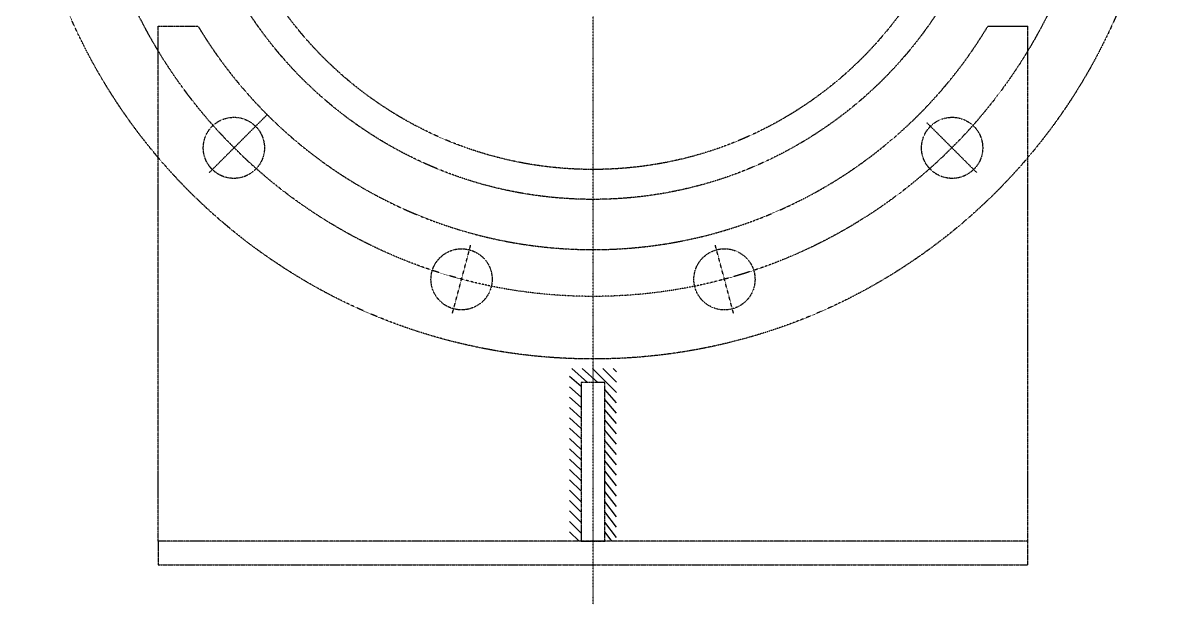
# Model space of a CAD drawing. Header units: inches. Extents: x -1856 to 1856, y -2339 to 1880.
# Drawn here: x -1636 to 1636, y -2339 to -672 of the extents above; entities that cross this region are included whole.
import ezdxf

# ---------------------------------------------------------------- set-up
doc = ezdxf.new("R2010")
doc.units = ezdxf.units.IN
doc.header["$MEASUREMENT"] = 0
doc.linetypes.add('CENTER', pattern=[0.0875, 0.05, -0.0125, 0.0125, -0.0125])
doc.linetypes.add('PHANTOM2', pattern=[1.25, 0.625, -0.125, 0.125, -0.125, 0.125, -0.125])

# ---------------------------------------------------------------- blocks, each defined once
blk = doc.blocks.new('QQQ')
at = {"linetype": 'PHANTOM2', "ltscale": 0.2}
h = blk.add_hatch(dxfattribs=at)
h.set_pattern_fill('ANSI31', color=8, scale=168.6274509610064, angle=90, style=0)
h.set_pattern_definition([(135, (-158298143.234072, -302481216.8840985), (-14.9047017585912, -14.9047017585912), [])])
h.paths.add_polyline_path([(-64839.34549415783, -211094.1541735727), (-64805.62000401588, -211094.1541735727), (-64805.62000396562, -210598.3894675965), (-64873.07098435004, -210598.3894675965), (-64873.07098435004, -210638.8600558272), (-64839.34549415783, -210638.8600558272)])
h.paths.add_polyline_path([(-64940.5219647093, -211094.1541735727), (-64906.79647454223, -211094.1541735727), (-64906.79647454223, -210638.8600558272), (-64873.07098435004, -210638.8600558272), (-64873.07098435004, -210598.3894675965), (-64940.52196473444, -210598.3894675965)])
at = {"color": 1, "linetype": 'CENTER'}
for p, q in [((-64873.07098435004, -211274.6756411197), (-64873.07098435004, -207055.2799628204)), ((-65974.74938857564, -210037.4012047939), (-65807.89387883729, -209870.5456952316)), ((-63771.39258080289, -210037.4012054974), (-63914.32341732608, -209894.4703688235)), ((-65276.31326744751, -210440.6434876652), (-65223.99695017398, -210245.3963338936)), ((-64469.82870218227, -210440.6434878159), (-64522.1450192799, -210245.3963339941))]:
    blk.add_line(p, q, dxfattribs=at)
at = {"color": 8, "linetype": 'PHANTOM2', "ltscale": 0.2}
for p, q in [((-66120.91412146148, -211094.1541735728), (-66120.91412141125, -209616.9777031543)), ((-66120.91412143636, -209616.9777031543), (-66006.06676797598, -209616.9777032549)), ((-63625.22784723859, -211094.1541735728), (-63625.22784728885, -209616.9777032046))]:
    blk.add_line(p, q, dxfattribs=at)
blk.add_line((-63740.0752005231, -209616.9777029534), (-63625.2278472637, -209616.9777031543))
for points in [[(-64906.79647454223, -211094.1541735728), (-64839.34549415783, -211094.1541735728), (-64839.34549415783, -210638.8600558273), (-64906.79647454223, -210638.8600558273)], [(-66120.91412146148, -211161.6051539571), (-63625.22784723859, -211161.6051539571), (-63625.22784723859, -211094.1541735728), (-66120.91412146148, -211094.1541735728)]]:
    blk.add_lwpolyline(points, close=True, dxfattribs=at)
for centre, radius in [((-64873.07098435004, -208935.7228011212), 1635.686274321762), ((-64873.07098435004, -208935.7228011212), 1178.031372413588), ((-64873.07098430729, -208935.7228012468), 1092.200000000023), ((-65903.28397016326, -209965.9357865825), 87.68627449972332), ((-63842.85799901422, -209965.9357870348), 87.68627449972332), ((-65250.15510872279, -210343.0199107794), 87.68627449972332), ((-64495.98686063059, -210343.0199108799), 87.68627449972332)]:
    blk.add_circle(centre, radius, dxfattribs=at)
at = {"color": 1, "linetype": 'CENTER'}
blk.add_circle((-64873.07098435004, -208935.7228011212), 1456.266666499251, dxfattribs=at)
at = {"color": 8, "linetype": 'PHANTOM2', "ltscale": 0.2}
blk.add_arc((-64873.07098435004, -208935.7228011212), 1322.03921553429, 211.0179188293, 328.9820811707, dxfattribs=at)

msp = doc.modelspace()

# ---------------------------------------------------------------- block references
msp.add_blockref('QQQ', (64873.08504685005, 208935.7228011212))

doc.saveas('drawing.dxf')
